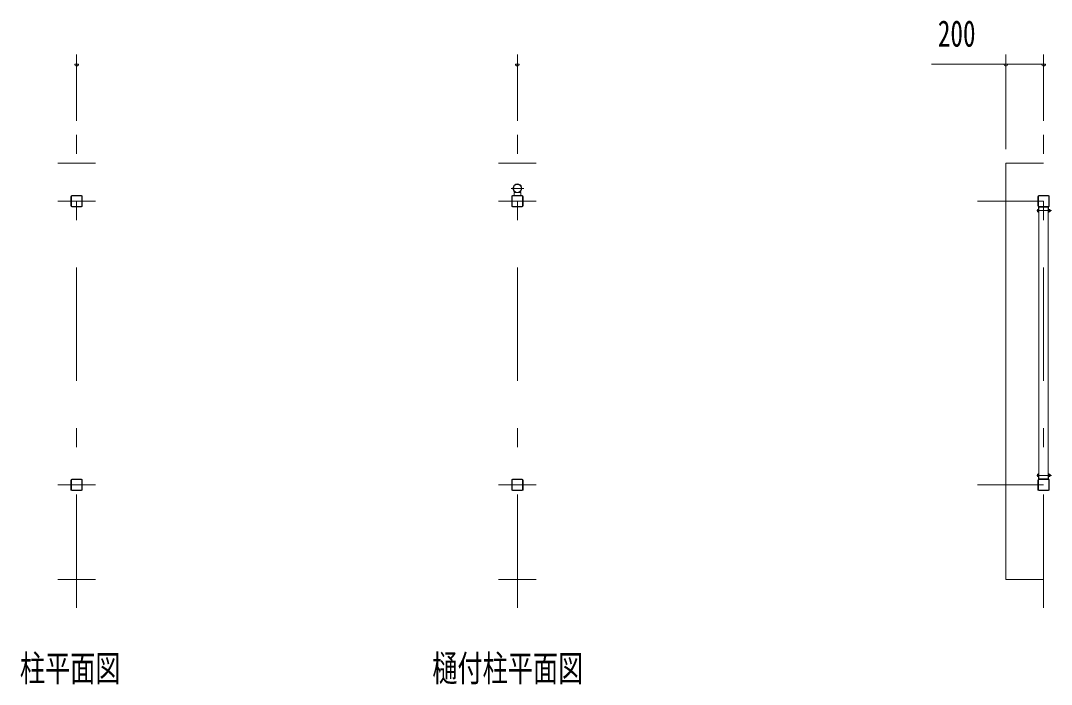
# Model space of a CAD drawing. Units: millimetres, scale not verified. Extents: x -22474 to 22484, y -10500 to 10500.
# Drawn here: x -21816 to -16367, y -3685 to -176 of the extents above; entities that cross this region are included whole.
import ezdxf
from ezdxf.enums import TextEntityAlignment as Align

# ---------------------------------------------------------------- set-up
doc = ezdxf.new("R2010")
doc.units = ezdxf.units.MM
doc.header["$LTSCALE"] = 50
doc.linetypes.add('USER3', pattern=[24, 12, -5, 2, -5])
for name, color, linetype, lineweight in [('0-2_1-0BOLD', 7, 'Continuous', 18), ('0-3_1-2CENTER', 3, 'USER3', 18), ('0-5_1-5DIM', 3, 'Continuous', 18)]:
    doc.layers.add(name, color=color, linetype=linetype, lineweight=lineweight)
doc.styles.add('ＭＳ ゴシック', font='')
doc.styles.get('ＭＳ ゴシック').set_extended_font_data('MS Gothic')

msp = doc.modelspace()

# ---------------------------------------------------------------- linework, layer by layer
at = {"layer": '0-2_1-0BOLD'}
for p, q in [((-21619.37, -930.32), (-21419.37, -930.32)), ((-19089.64, -930.32), (-19289.64, -930.32)), ((-19207.14, -1100.32), (-19207.14, -1085.32)), ((-19203.14, -1085.32), (-19203.14, -1082.06)), ((-19176.14, -1082.06), (-19176.14, -1085.32)), ((-21549.38, -1104.92), (-21549.38, -1155.73)), ((-21549.37, -1155.72), (-21549.37, -1104.92)), ((-21547.08, -1104.92), (-21547.08, -1155.73)), ((-21544.78, -1100.32), (-21493.97, -1100.32)), ((-21493.98, -1102.62), (-21544.78, -1102.62)), ((-21491.68, -1155.73), (-21491.68, -1104.92)), ((-21489.37, -1104.92), (-21489.37, -1155.72)), ((-21489.37, -1155.73), (-21489.37, -1104.92)), ((-19219.65, -1104.92), (-19219.65, -1155.73)), ((-19219.64, -1155.72), (-19219.64, -1104.92)), ((-19217.34, -1155.73), (-19217.34, -1104.92)), ((-19164.23, -1100.32), (-19215.05, -1100.32)), ((-19215.04, -1102.62), (-19164.24, -1102.62)), ((-19161.94, -1104.92), (-19161.94, -1155.73)), ((-19159.64, -1104.92), (-19159.64, -1155.72)), ((-19159.63, -1155.73), (-19159.63, -1104.92)), ((-16438.2, -1104.92), (-16438.2, -1155.73)), ((-16435.9, -1155.73), (-16435.9, -1104.92)), ((-16433.6, -1100.32), (-16382.8, -1100.32)), ((-16382.8, -1102.62), (-16433.59, -1102.62)), ((-16380.49, -1155.73), (-16380.49, -1104.92)), ((-16378.19, -1104.92), (-16378.19, -1155.72)), ((-21544.78, -1158.03), (-21493.98, -1158.03)), ((-21493.97, -1160.33), (-21544.78, -1160.33)), ((-19215.05, -1160.33), (-19164.23, -1160.33)), ((-19164.24, -1158.03), (-19215.04, -1158.03)), ((-16436.29, -1177.44), (-16439.79, -1177.44)), ((-16439.79, -1183.21), (-16436.29, -1183.21)), ((-16436.29, -1174.08), (-16434.69, -1174.08)), ((-16434.69, -1188.73), (-16434.69, -1161.93)), ((-16433.6, -1160.33), (-16382.8, -1160.33)), ((-16382.8, -1158.03), (-16433.59, -1158.03)), ((-16432.69, -1190.33), (-16433.09, -1190.33)), ((-16383.69, -1190.33), (-16383.29, -1190.33)), ((-16381.69, -1188.73), (-16381.69, -1161.93)), ((-16380.19, -1180.33), (-16381.69, -1178.83)), ((-16381.69, -1180.33), (-16380.19, -1181.83)), ((-16380.19, -1186.43), (-16381.69, -1186.43)), ((-16375.7, -1177.44), (-16380.19, -1177.44)), ((-16380.19, -1183.21), (-16375.7, -1183.21)), ((-16375.19, -1183.33), (-16372.29, -1183.33)), ((-16372.29, -1177.33), (-16372.29, -1183.33)), ((-21549.38, -2655.73), (-21549.38, -2604.92)), ((-21549.37, -2604.92), (-21549.37, -2655.73)), ((-21547.08, -2655.73), (-21547.08, -2604.92)), ((-21493.97, -2600.32), (-21544.78, -2600.32)), ((-21544.78, -2602.62), (-21493.98, -2602.62)), ((-21491.68, -2604.92), (-21491.68, -2655.73)), ((-21489.38, -2655.73), (-21489.38, -2604.92)), ((-21489.37, -2604.92), (-21489.37, -2655.73)), ((-19219.65, -2655.73), (-19219.65, -2604.92)), ((-19219.63, -2604.92), (-19219.63, -2655.73)), ((-19217.34, -2655.73), (-19217.34, -2604.92)), ((-19164.23, -2600.32), (-19215.05, -2600.32)), ((-19215.04, -2602.62), (-19164.24, -2602.62)), ((-19161.94, -2604.92), (-19161.94, -2655.73)), ((-19159.65, -2655.73), (-19159.65, -2604.92)), ((-19159.63, -2604.92), (-19159.63, -2655.73)), ((-16439.79, -2577.44), (-16436.29, -2577.44)), ((-16436.29, -2583.21), (-16439.79, -2583.21)), ((-16438.2, -2604.92), (-16438.2, -2655.73)), ((-16436.29, -2574.07), (-16434.69, -2574.07)), ((-16435.9, -2655.73), (-16435.9, -2604.92)), ((-16434.69, -2571.92), (-16434.69, -2598.72)), ((-16382.8, -2600.32), (-16433.6, -2600.32)), ((-16433.59, -2602.62), (-16382.8, -2602.62)), ((-16432.69, -2570.32), (-16433.09, -2570.32)), ((-16383.69, -2570.32), (-16383.29, -2570.32)), ((-16381.69, -2571.92), (-16381.69, -2598.72)), ((-16380.19, -2578.82), (-16381.69, -2580.32)), ((-16381.69, -2581.82), (-16380.19, -2580.32)), ((-16380.49, -2655.73), (-16380.49, -2604.92)), ((-16375.7, -2577.44), (-16380.19, -2577.44)), ((-16380.19, -2583.21), (-16375.7, -2583.21)), ((-16378.2, -2604.92), (-16378.2, -2655.73)), ((-16372.29, -2577.32), (-16375.19, -2577.32)), ((-21493.98, -2658.03), (-21544.78, -2658.03)), ((-21544.78, -2660.33), (-21493.97, -2660.33)), ((-19215.05, -2660.33), (-19164.23, -2660.33)), ((-19164.24, -2658.03), (-19215.04, -2658.03)), ((-16382.8, -2660.33), (-16433.6, -2660.33)), ((-16433.59, -2658.03), (-16382.8, -2658.03)), ((-21419.37, -3130.32), (-21619.37, -3130.32)), ((-19289.64, -3130.32), (-19089.64, -3130.32))]:
    msp.add_line(p, q, dxfattribs=at)
for points in [[(-16408.19, -930.32), (-16608.19, -930.32), (-16608.19, -3130.32), (-16408.19, -3130.32)], [(-19207.14, -1085.32), (-19172.14, -1085.32), (-19172.14, -1100.32)], [(-16436.29, -1186.1), (-16439.79, -1186.1), (-16440.29, -1185.23), (-16440.29, -1175.43), (-16439.79, -1174.55), (-16436.29, -1174.55)], [(-16436.29, -1174.08), (-16436.29, -1186.58), (-16434.69, -1186.58)], [(-16383.29, -1161.93), (-16433.09, -1161.93), (-16433.09, -1188.73), (-16432.69, -1188.73)], [(-16383.29, -1161.93), (-16383.29, -1188.73), (-16383.69, -1188.73)], [(-16380.19, -1186.43), (-16380.19, -1174.23), (-16381.69, -1174.23)], [(-16380.19, -1174.55), (-16375.7, -1174.55), (-16375.19, -1175.43), (-16375.19, -1185.23)], [(-16375.19, -1185.23), (-16375.7, -1186.1), (-16380.19, -1186.1)], [(-16371.29, -1178.33), (-16372.29, -1177.33), (-16375.19, -1177.33)], [(-16372.29, -1183.33), (-16371.29, -1182.33), (-16371.29, -1178.33)], [(-16440.29, -2585.22), (-16440.29, -2575.42), (-16439.79, -2574.55), (-16436.29, -2574.55)], [(-16436.29, -2586.1), (-16439.79, -2586.1), (-16440.29, -2585.22)], [(-16436.29, -2574.07), (-16436.29, -2586.57), (-16434.69, -2586.57)], [(-16433.09, -2598.72), (-16383.29, -2598.72), (-16383.29, -2571.92), (-16383.69, -2571.92)], [(-16433.09, -2598.72), (-16433.09, -2571.92), (-16432.69, -2571.92)], [(-16381.69, -2586.42), (-16380.19, -2586.42), (-16380.19, -2574.22), (-16381.69, -2574.22)], [(-16380.19, -2574.55), (-16375.7, -2574.55), (-16375.19, -2575.42), (-16375.19, -2585.22), (-16375.7, -2586.1), (-16380.19, -2586.1)], [(-16375.19, -2583.32), (-16372.29, -2583.32), (-16372.29, -2577.32), (-16371.29, -2578.32), (-16371.29, -2582.32), (-16372.29, -2583.32)]]:
    msp.add_lwpolyline(points, dxfattribs=at)
msp.add_lwpolyline([(-16432.69, -1162.33), (-16383.69, -1162.33), (-16383.69, -2598.32), (-16432.69, -2598.32)], close=True, dxfattribs=at)
msp.add_circle((-19189.64, -1062.82), 21, dxfattribs=at)
for centre, radius, start, end in [((-19189.64, -1062.82), 23.5, 305.06166, 234.93834), ((-21544.78, -1104.92), 4.6, 90, 180), ((-21544.78, -1104.92), 2.3, 90, 180), ((-21493.98, -1104.92), 4.6, 0, 90), ((-21493.97, -1104.92), 2.3, 0, 90), ((-19215.05, -1104.92), 4.6, 90, 180), ((-19215.04, -1104.92), 2.3, 90, 180), ((-19164.25, -1104.92), 4.6, 0, 90), ((-19164.24, -1104.92), 2.3, 0, 90), ((-16433.6, -1104.92), 4.6, 90, 180), ((-16433.59, -1104.92), 2.3, 90, 180), ((-16382.8, -1104.92), 4.6, 0, 90), ((-16382.8, -1104.92), 2.3, 0, 90), ((-21544.77, -1155.73), 4.6, 180, 270), ((-21544.78, -1155.73), 2.3, 180, 270), ((-21493.98, -1155.73), 4.6, 270, 0), ((-21493.97, -1155.73), 2.3, 270, 0), ((-19215.03, -1155.73), 4.6, 180, 270), ((-19215.04, -1155.73), 2.3, 180, 270), ((-19164.25, -1155.73), 4.6, 270, 0), ((-19164.24, -1155.73), 2.3, 270, 0), ((-16437.98, -1176), 2.32, 180, 218.54623), ((-16431.78, -1180.33), 8.51, 160.17088, 199.83133), ((-16437.97, -1184.66), 2.32, 141.46857, 180), ((-16433.6, -1155.73), 4.6, 180, 270), ((-16433.59, -1155.73), 2.3, 180, 270), ((-16433.09, -1161.93), 1.6, 90, 180), ((-16433.09, -1188.73), 1.6, 180, 270), ((-16383.29, -1161.93), 1.6, 0, 90), ((-16383.29, -1188.73), 1.6, 270, 0), ((-16382.8, -1155.73), 2.3, 270, 0), ((-16382.8, -1155.73), 4.6, 270, 0), ((-16377.51, -1176), 2.32, 321.45377, 0), ((-16377.51, -1184.66), 2.32, 0, 38.53143), ((-16383.7, -1180.33), 8.51, 340.16867, 19.82912), ((-21544.78, -2604.92), 4.6, 90, 180), ((-21544.77, -2604.92), 4.6, 90, 180), ((-21544.78, -2604.92), 2.3, 90, 180), ((-21493.98, -2604.92), 4.6, 0, 90), ((-21493.98, -2604.92), 2.3, 0, 90), ((-21493.97, -2604.92), 4.6, 0, 90), ((-19215.05, -2604.92), 4.6, 90, 180), ((-19215.03, -2604.92), 4.6, 90, 180), ((-19215.04, -2604.92), 2.3, 90, 180), ((-19164.25, -2604.92), 4.6, 0, 90), ((-19164.24, -2604.92), 2.3, 0, 90), ((-19164.23, -2604.92), 4.6, 0, 90), ((-16437.98, -2584.65), 2.32, 141.45377, 180), ((-16437.97, -2575.99), 2.32, 180, 218.53143), ((-16431.78, -2580.32), 8.51, 160.16867, 199.82912), ((-16433.6, -2604.92), 4.6, 90, 180), ((-16433.59, -2604.92), 2.3, 90, 180), ((-16433.09, -2571.92), 1.6, 90, 180), ((-16433.09, -2598.72), 1.6, 180, 270), ((-16383.29, -2571.92), 1.6, 0, 90), ((-16383.29, -2598.72), 1.6, 270, 0), ((-16382.8, -2604.92), 4.6, 0, 90), ((-16382.8, -2604.92), 2.3, 0, 90), ((-16377.51, -2575.99), 2.32, 321.46857, 360), ((-16377.51, -2584.65), 2.32, 0, 38.54623), ((-16383.7, -2580.32), 8.51, 340.17088, 19.83133), ((-21544.78, -2655.73), 4.6, 180, 270), ((-21544.77, -2655.73), 4.6, 180, 270), ((-21544.78, -2655.73), 2.3, 180, 270), ((-21493.98, -2655.73), 2.3, 270, 0), ((-21493.98, -2655.73), 4.6, 270, 0), ((-21493.97, -2655.73), 4.6, 270, 0), ((-19215.05, -2655.73), 4.6, 180, 270), ((-19215.03, -2655.73), 4.6, 180, 270), ((-19215.04, -2655.73), 2.3, 180, 270), ((-19164.25, -2655.73), 4.6, 270, 0), ((-19164.24, -2655.73), 2.3, 270, 0), ((-19164.23, -2655.73), 4.6, 270, 0), ((-16433.6, -2655.73), 4.6, 180, 270), ((-16433.59, -2655.73), 2.3, 180, 270), ((-16382.8, -2655.73), 2.3, 270, 0), ((-16382.8, -2655.73), 4.6, 270, 0)]:
    msp.add_arc(centre, radius, start, end, dxfattribs=at)
at = {"layer": '0-3_1-2CENTER'}
for p, q in [((-21519.37, -3280.32), (-21519.37, -780.33)), ((-19189.64, -3280.32), (-19189.64, -780.33)), ((-16408.19, -3280.32), (-16408.19, -780.33)), ((-19156.14, -1062.82), (-19223.14, -1062.82)), ((-21419.37, -1130.32), (-21619.37, -1130.32)), ((-19289.64, -1130.32), (-19089.64, -1130.32)), ((-16758.19, -1130.32), (-16408.19, -1130.32)), ((-16443.97, -1180.33), (-16367.12, -1180.33)), ((-16443.97, -2580.32), (-16367.12, -2580.32)), ((-21419.37, -2630.32), (-21619.37, -2630.32)), ((-19089.64, -2630.32), (-19289.64, -2630.32)), ((-16758.19, -2630.32), (-16408.19, -2630.32))]:
    msp.add_line(p, q, dxfattribs=at)
at = {"layer": '0-5_1-5DIM'}
for p, q in [((-21519.37, -705.32), (-21519.37, -355.33)), ((-19189.64, -705.32), (-19189.64, -355.33)), ((-16608.2, -355.33), (-16608.2, -855.32)), ((-16408.19, -705.32), (-16408.19, -355.33)), ((-21509.37, -405.32), (-21529.37, -405.32)), ((-19179.64, -405.32), (-19199.64, -405.32)), ((-16408.19, -405.33), (-17000.7, -405.33)), ((-16598.2, -405.33), (-16618.2, -405.33)), ((-16398.19, -405.33), (-16418.19, -405.33))]:
    msp.add_line(p, q, dxfattribs=at)
for centre in [(-21519.37, -405.32), (-19189.64, -405.32), (-16608.2, -405.33), (-16408.19, -405.33)]:
    msp.add_arc(centre, 10, 180, 0, dxfattribs=at)

# ---------------------------------------------------------------- texts
at = {"layer": '0-5_1-5DIM', "color": 7, "style": 'ＭＳ ゴシック', "width": 0.7}
for s, p in [('200', (-16967.1, -355.33)), ('柱平面図', (-21819.37, -3711.32)), ('樋付柱平面図', (-19639.64, -3711.32))]:
    msp.add_text(s, height=139.3, dxfattribs=at).set_placement(p, align=Align.BOTTOM_LEFT)

doc.saveas('drawing.dxf')
